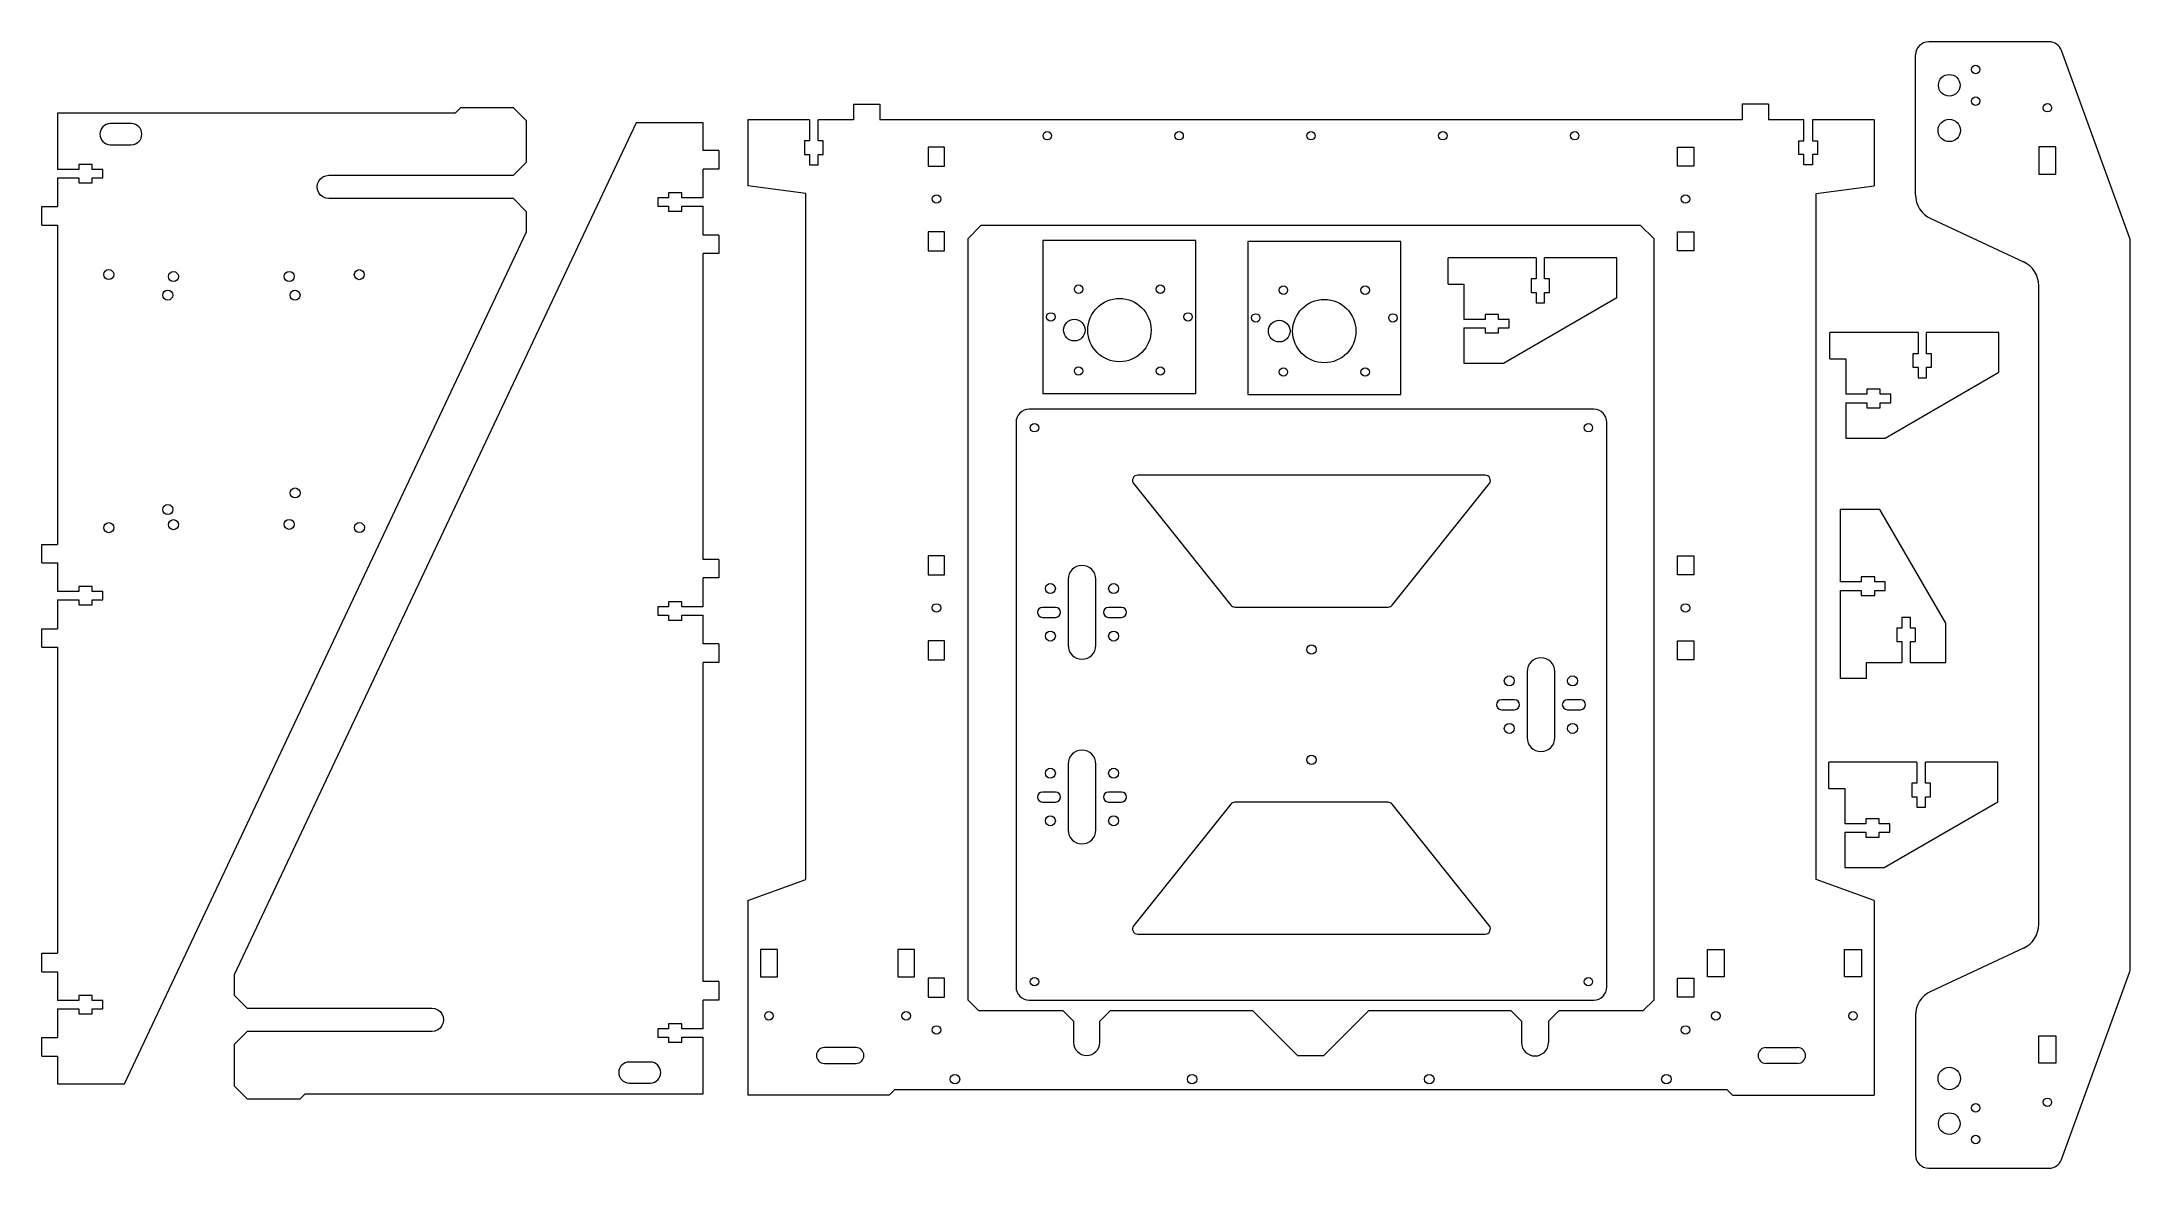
# Model space of a CAD drawing. Header units: millimetres. Extents: x -409 to 383, y 59 to 486.
import ezdxf

# ---------------------------------------------------------------- set-up
doc = ezdxf.new("R2010")
doc.units = ezdxf.units.MM

msp = doc.modelspace()

# ---------------------------------------------------------------- linework, layer by layer
at = {"color": 7, "linetype": 'Continuous', "lineweight": 5}
for p, q in [((352.38, 486.22), (306.78, 486.22)), ((301.78, 428.25), (301.78, 481.22)), ((382.88, 412.05), (357.08, 482.93)), ((-249.83, 461.2), (-251.83, 459.2)), ((-229.83, 461.2), (-249.83, 461.2)), ((-224.83, 456.2), (-229.83, 461.2)), ((-100.92, 462.62), (-100.92, 456.62)), ((-100.92, 462.62), (-90.92, 462.62)), ((-90.92, 462.62), (-90.92, 456.62)), ((236.08, 462.62), (236.08, 456.62)), ((246.08, 462.62), (236.08, 462.62)), ((246.08, 462.62), (246.08, 456.62)), ((-251.83, 459.2), (-402.62, 459.2)), ((-402.62, 459.2), (-402.62, 437.82)), ((-374.63, 455.2), (-382.69, 455.2)), ((-183.32, 455.46), (-335.71, 132.48)), ((-224.83, 440.6), (-224.83, 456.2)), ((-157.92, 455.46), (-183.32, 455.46)), ((-157.92, 444.96), (-157.92, 455.46)), ((-140.92, 456.62), (-140.92, 431.62)), ((-117.52, 456.62), (-140.92, 456.62)), ((-117.52, 456.62), (-117.52, 448.62)), ((-100.92, 456.62), (-114.32, 456.62)), ((-114.32, 448.62), (-114.32, 456.62)), ((236.08, 456.62), (-90.92, 456.62)), ((259.48, 456.62), (246.08, 456.62)), ((259.48, 448.62), (259.48, 456.62)), ((262.68, 456.62), (262.68, 448.62)), ((286.08, 456.62), (262.68, 456.62)), ((286.08, 456.62), (286.08, 431.62)), ((-382.69, 447.2), (-374.68, 447.2)), ((-151.92, 444.96), (-157.92, 444.96)), ((-151.92, 444.96), (-151.92, 437.96)), ((-117.52, 448.62), (-119.42, 448.62)), ((-119.42, 448.62), (-119.42, 443.52)), ((-119.42, 443.52), (-117.52, 443.52)), ((-117.52, 443.52), (-117.52, 439.52)), ((-112.42, 448.62), (-114.32, 448.62)), ((-114.32, 439.52), (-114.32, 443.52)), ((-114.32, 443.52), (-112.42, 443.52)), ((-112.42, 443.52), (-112.42, 448.62)), ((-66.32, 446.22), (-72.52, 446.22)), ((-72.52, 446.22), (-72.52, 439.02)), ((-66.32, 439.02), (-66.32, 446.22)), ((211.48, 439.02), (211.48, 446.22)), ((211.48, 446.22), (217.68, 446.22)), ((217.68, 446.22), (217.68, 439.02)), ((257.58, 448.62), (259.48, 448.62)), ((257.58, 443.52), (257.58, 448.62)), ((259.48, 443.52), (257.58, 443.52)), ((259.48, 439.52), (259.48, 443.52)), ((262.68, 448.62), (264.58, 448.62)), ((262.68, 443.52), (262.68, 439.52)), ((264.58, 443.52), (262.68, 443.52)), ((264.58, 448.62), (264.58, 443.52)), ((354.98, 446.42), (348.58, 446.42)), ((348.58, 446.42), (348.58, 436.02)), ((354.98, 436.02), (354.98, 446.42)), ((-394.62, 437.82), (-402.62, 437.82)), ((-389.52, 439.72), (-394.62, 439.72)), ((-394.62, 439.72), (-394.62, 437.82)), ((-389.52, 437.82), (-389.52, 439.72)), ((-385.52, 437.82), (-389.52, 437.82)), ((-385.52, 434.62), (-385.52, 437.82)), ((-300.97, 435.45), (-299.83, 435.6)), ((-299.83, 435.6), (-229.83, 435.6)), ((-229.83, 435.6), (-224.83, 440.6)), ((-151.92, 437.96), (-157.92, 437.96)), ((-157.92, 427.06), (-157.92, 437.96)), ((-117.52, 439.52), (-114.32, 439.52)), ((-72.52, 439.02), (-66.32, 439.02)), ((217.68, 439.02), (211.48, 439.02)), ((262.68, 439.52), (259.48, 439.52)), ((348.58, 436.02), (354.98, 436.02)), ((-402.62, 434.62), (-402.62, 423.72)), ((-402.62, 434.62), (-394.62, 434.62)), ((-394.62, 434.62), (-394.62, 432.72)), ((-394.62, 432.72), (-389.52, 432.72)), ((-389.52, 434.62), (-385.52, 434.62)), ((-389.52, 432.72), (-389.52, 434.62)), ((-304.23, 431.2), (-304.08, 432.34)), ((-304.08, 430.06), (-304.23, 431.2)), ((-304.08, 432.34), (-303.64, 433.4)), ((-303.64, 429), (-304.08, 430.06)), ((-303.64, 433.4), (-302.94, 434.31)), ((-302.94, 428.09), (-303.64, 429)), ((-302.94, 434.31), (-302.03, 435.01)), ((-302.03, 427.39), (-302.94, 428.09)), ((-302.03, 435.01), (-300.97, 435.45)), ((-165.92, 428.96), (-171.02, 428.96)), ((-171.02, 428.96), (-171.02, 427.06)), ((-165.92, 427.06), (-165.92, 428.96)), ((-118.92, 428.68), (-140.92, 431.62)), ((-118.92, 168.68), (-118.92, 428.68)), ((264.08, 428.68), (286.08, 431.62)), ((264.08, 168.68), (264.08, 428.68)), ((-408.62, 416.72), (-408.62, 423.72)), ((-408.62, 423.72), (-402.62, 423.72)), ((-300.97, 426.95), (-302.03, 427.39)), ((-299.83, 426.8), (-300.97, 426.95)), ((-229.83, 426.8), (-299.83, 426.8)), ((-224.83, 421.8), (-229.83, 426.8)), ((-224.83, 414.2), (-224.83, 421.8)), ((-171.02, 427.06), (-175.02, 427.06)), ((-175.02, 427.06), (-175.02, 423.86)), ((-175.02, 423.86), (-171.02, 423.86)), ((-171.02, 423.86), (-171.02, 421.96)), ((-171.02, 421.96), (-165.92, 421.96)), ((-157.92, 427.06), (-165.92, 427.06)), ((-165.92, 421.96), (-165.92, 423.86)), ((-165.92, 423.86), (-157.92, 423.86)), ((-157.92, 412.96), (-157.92, 423.86)), ((-408.62, 416.72), (-402.62, 416.72)), ((-402.62, 416.72), (-402.62, 295.68)), ((-377.22, 91.22), (-224.83, 414.2)), ((-151.92, 412.96), (-157.92, 412.96)), ((-151.92, 412.96), (-151.92, 405.96)), ((-66.32, 414.22), (-72.52, 414.22)), ((-72.52, 414.22), (-72.52, 407.02)), ((-66.32, 407.02), (-66.32, 414.22)), ((-57.42, 411.66), (-52.42, 416.65)), ((-52.42, 416.65), (197.34, 416.65)), ((197.34, 416.65), (202.58, 411.66)), ((211.48, 414.22), (217.68, 414.22)), ((211.48, 407.02), (211.48, 414.22)), ((217.68, 414.22), (217.68, 407.02)), ((307.55, 419.19), (342.71, 402.79)), ((-151.92, 405.96), (-157.92, 405.96)), ((-157.92, 289.96), (-157.92, 405.96)), ((-72.52, 407.02), (-66.32, 407.02)), ((-57.42, 122.97), (-57.42, 411.66)), ((28.96, 410.92), (-29.04, 410.92)), ((-29.04, 410.92), (-29.04, 352.92)), ((28.96, 352.92), (28.96, 410.92)), ((48.63, 410.54), (48.63, 352.54)), ((106.63, 410.54), (48.63, 410.54)), ((106.63, 352.54), (106.63, 410.54)), ((124.56, 394.33), (124.56, 404.33)), ((157.96, 404.33), (124.56, 404.33)), ((157.96, 404.33), (157.96, 396.33)), ((161.16, 396.33), (161.16, 404.33)), ((188.56, 404.33), (161.16, 404.33)), ((188.56, 389.33), (188.56, 404.33)), ((202.58, 411.66), (202.58, 122.97)), ((217.68, 407.02), (211.48, 407.02)), ((383.18, 135.1), (383.18, 410.34)), ((157.96, 396.33), (156.06, 396.33)), ((156.06, 396.33), (156.06, 391.23)), ((163.06, 396.33), (161.16, 396.33)), ((163.06, 391.23), (163.06, 396.33)), ((124.56, 394.33), (130.56, 394.33)), ((130.56, 394.33), (130.56, 380.93)), ((145.56, 364.33), (188.56, 389.33)), ((156.06, 391.23), (157.96, 391.23)), ((157.96, 391.23), (157.96, 387.23)), ((161.16, 387.23), (161.16, 391.23)), ((161.16, 391.23), (163.06, 391.23)), ((348.48, 151.7), (348.48, 393.73)), ((138.56, 380.93), (130.56, 380.93)), ((143.66, 382.83), (138.56, 382.83)), ((138.56, 382.83), (138.56, 380.93)), ((143.66, 380.93), (143.66, 382.83)), ((147.66, 380.93), (143.66, 380.93)), ((147.66, 377.73), (147.66, 380.93)), ((157.96, 387.23), (161.16, 387.23)), ((130.56, 377.73), (130.56, 364.33)), ((130.56, 377.73), (138.56, 377.73)), ((138.56, 377.73), (138.56, 375.83)), ((138.56, 375.83), (143.66, 375.83)), ((143.66, 377.73), (147.66, 377.73)), ((143.66, 375.83), (143.66, 377.73)), ((269.32, 365.98), (269.32, 375.98)), ((302.72, 375.98), (269.32, 375.98)), ((302.72, 375.98), (302.72, 367.98)), ((305.92, 367.98), (305.92, 375.98)), ((333.32, 375.98), (305.92, 375.98)), ((333.32, 360.98), (333.32, 375.98)), ((130.56, 364.33), (145.56, 364.33)), ((269.32, 365.98), (275.32, 365.98)), ((275.32, 365.98), (275.32, 352.58)), ((302.72, 367.98), (300.82, 367.98)), ((300.82, 367.98), (300.82, 362.88)), ((307.82, 367.98), (305.92, 367.98)), ((307.82, 362.88), (307.82, 367.98)), ((290.32, 335.98), (333.32, 360.98)), ((300.82, 362.88), (302.72, 362.88)), ((302.72, 362.88), (302.72, 358.88)), ((302.72, 358.88), (305.92, 358.88)), ((305.92, 358.88), (305.92, 362.88)), ((305.92, 362.88), (307.82, 362.88)), ((-29.04, 352.92), (28.96, 352.92)), ((48.63, 352.54), (106.63, 352.54)), ((283.32, 352.58), (275.32, 352.58)), ((275.32, 349.38), (275.32, 335.98)), ((275.32, 349.38), (283.32, 349.38)), ((288.42, 354.48), (283.32, 354.48)), ((283.32, 354.48), (283.32, 352.58)), ((283.32, 349.38), (283.32, 347.48)), ((288.42, 352.58), (288.42, 354.48)), ((292.42, 352.58), (288.42, 352.58)), ((288.42, 347.48), (288.42, 349.38)), ((288.42, 349.38), (292.42, 349.38)), ((292.42, 349.38), (292.42, 352.58)), ((-39.24, 341.93), (-39.24, 127.93)), ((179.76, 346.93), (-34.24, 346.93)), ((184.76, 127.93), (184.76, 341.93)), ((283.32, 347.48), (288.42, 347.48)), ((275.32, 335.98), (290.32, 335.98)), ((5.36, 318.68), (42.16, 272.68)), ((138.6, 321.93), (6.92, 321.93)), ((103.36, 272.68), (140.16, 318.68)), ((288.21, 308.87), (273.21, 308.87)), ((273.21, 308.87), (273.21, 281.47)), ((313.21, 265.87), (288.21, 308.87)), ((-408.62, 288.68), (-408.62, 295.68)), ((-408.62, 295.68), (-402.62, 295.68)), ((-408.62, 288.68), (-402.62, 288.68)), ((-402.62, 288.68), (-402.62, 277.82)), ((-151.92, 289.96), (-157.92, 289.96)), ((-151.92, 289.96), (-151.92, 282.96)), ((-66.32, 291.32), (-72.52, 291.32)), ((-72.52, 291.32), (-72.52, 284.12)), ((-66.32, 284.12), (-66.32, 291.32)), ((211.48, 284.12), (211.48, 291.32)), ((211.48, 291.32), (217.68, 291.32)), ((217.68, 291.32), (217.68, 284.12)), ((-394.62, 277.82), (-402.62, 277.82)), ((-389.52, 279.72), (-394.62, 279.72)), ((-394.62, 279.72), (-394.62, 277.82)), ((-389.52, 277.82), (-389.52, 279.72)), ((-385.52, 277.82), (-389.52, 277.82)), ((-385.52, 274.62), (-385.52, 277.82)), ((-151.92, 282.96), (-157.92, 282.96)), ((-157.92, 272.06), (-157.92, 282.96)), ((-72.52, 284.12), (-66.32, 284.12)), ((-19.49, 282.43), (-19.49, 257.43)), ((-8.99, 257.43), (-8.99, 282.43)), ((217.68, 284.12), (211.48, 284.12)), ((281.21, 281.47), (273.21, 281.47)), ((273.21, 278.27), (273.21, 244.87)), ((273.21, 278.27), (281.21, 278.27)), ((281.21, 283.37), (281.21, 281.47)), ((286.31, 283.37), (281.21, 283.37)), ((281.21, 278.27), (281.21, 276.37)), ((286.31, 281.47), (286.31, 283.37)), ((290.31, 281.47), (286.31, 281.47)), ((286.31, 276.37), (286.31, 278.27)), ((286.31, 278.27), (290.31, 278.27)), ((290.31, 278.27), (290.31, 281.47)), ((-402.62, 274.62), (-402.62, 263.68)), ((-402.62, 274.62), (-394.62, 274.62)), ((-394.62, 274.62), (-394.62, 272.72)), ((-394.62, 272.72), (-389.52, 272.72)), ((-389.52, 274.62), (-385.52, 274.62)), ((-389.52, 272.72), (-389.52, 274.62)), ((-171.02, 272.06), (-175.02, 272.06)), ((-175.02, 272.06), (-175.02, 268.86)), ((-165.92, 273.96), (-171.02, 273.96)), ((-171.02, 273.96), (-171.02, 272.06)), ((-165.92, 272.06), (-165.92, 273.96)), ((-157.92, 272.06), (-165.92, 272.06)), ((-24.24, 271.83), (-29.24, 271.83)), ((0.76, 271.83), (-4.24, 271.83)), ((43.72, 271.93), (101.8, 271.93)), ((281.21, 276.37), (286.31, 276.37)), ((-408.62, 256.68), (-408.62, 263.68)), ((-408.62, 263.68), (-402.62, 263.68)), ((-175.02, 268.86), (-171.02, 268.86)), ((-171.02, 268.86), (-171.02, 266.96)), ((-171.02, 266.96), (-165.92, 266.96)), ((-165.92, 266.96), (-165.92, 268.86)), ((-165.92, 268.86), (-157.92, 268.86)), ((-157.92, 257.96), (-157.92, 268.86)), ((-29.24, 268.03), (-24.24, 268.03)), ((-4.24, 268.03), (0.76, 268.03)), ((296.61, 263.97), (294.71, 263.97)), ((294.71, 263.97), (294.71, 258.87)), ((299.81, 267.97), (296.61, 267.97)), ((296.61, 267.97), (296.61, 263.97)), ((299.81, 263.97), (299.81, 267.97)), ((301.71, 263.97), (299.81, 263.97)), ((301.71, 258.87), (301.71, 263.97)), ((313.21, 250.87), (313.21, 265.87)), ((-408.62, 256.68), (-402.62, 256.68)), ((-402.62, 256.68), (-402.62, 140.72)), ((-151.92, 257.96), (-157.92, 257.96)), ((-151.92, 257.96), (-151.92, 250.96)), ((-66.32, 259.12), (-72.52, 259.12)), ((-72.52, 259.12), (-72.52, 251.92)), ((-66.32, 251.92), (-66.32, 259.12)), ((211.48, 259.12), (217.68, 259.12)), ((211.48, 251.92), (211.48, 259.12)), ((217.68, 259.12), (217.68, 251.92)), ((294.71, 258.87), (296.61, 258.87)), ((296.61, 258.87), (296.61, 250.87)), ((299.81, 250.87), (299.81, 258.87)), ((299.81, 258.87), (301.71, 258.87)), ((-151.92, 250.96), (-157.92, 250.96)), ((-157.92, 129.96), (-157.92, 250.96)), ((-72.52, 251.92), (-66.32, 251.92)), ((154.51, 247.43), (154.51, 222.43)), ((165.01, 222.43), (165.01, 247.43)), ((217.68, 251.92), (211.48, 251.92)), ((283.21, 250.87), (296.61, 250.87)), ((283.21, 244.87), (283.21, 250.87)), ((299.81, 250.87), (313.21, 250.87)), ((283.21, 244.87), (273.21, 244.87)), ((149.76, 236.83), (144.76, 236.83)), ((144.76, 233.03), (149.76, 233.03)), ((174.76, 236.83), (169.76, 236.83)), ((169.76, 233.03), (174.76, 233.03)), ((-19.49, 212.43), (-19.49, 187.43)), ((-8.99, 187.43), (-8.99, 212.43)), ((302.32, 213.16), (268.92, 213.16)), ((268.92, 203.16), (268.92, 213.16)), ((302.32, 213.16), (302.32, 205.16)), ((305.52, 205.16), (305.52, 213.16)), ((332.92, 213.16), (305.52, 213.16)), ((332.92, 198.16), (332.92, 213.16)), ((-24.24, 201.83), (-29.24, 201.83)), ((-29.24, 198.03), (-24.24, 198.03)), ((0.76, 201.83), (-4.24, 201.83)), ((-4.24, 198.03), (0.76, 198.03)), ((268.92, 203.16), (274.92, 203.16)), ((274.92, 203.16), (274.92, 189.76)), ((289.92, 173.16), (332.92, 198.16)), ((300.42, 205.16), (300.42, 200.06)), ((302.32, 205.16), (300.42, 205.16)), ((300.42, 200.06), (302.32, 200.06)), ((302.32, 200.06), (302.32, 196.06)), ((307.42, 205.16), (305.52, 205.16)), ((305.52, 200.06), (307.42, 200.06)), ((305.52, 196.06), (305.52, 200.06)), ((307.42, 200.06), (307.42, 205.16)), ((42.16, 197.18), (5.36, 151.18)), ((101.8, 197.93), (43.72, 197.93)), ((140.16, 151.18), (103.36, 197.18)), ((282.92, 191.66), (282.92, 189.76)), ((288.02, 191.66), (282.92, 191.66)), ((288.02, 189.76), (288.02, 191.66)), ((302.32, 196.06), (305.52, 196.06)), ((282.92, 189.76), (274.92, 189.76)), ((274.92, 186.56), (282.92, 186.56)), ((274.92, 186.56), (274.92, 173.16)), ((282.92, 186.56), (282.92, 184.66)), ((282.92, 184.66), (288.02, 184.66)), ((292.02, 189.76), (288.02, 189.76)), ((288.02, 186.56), (292.02, 186.56)), ((288.02, 184.66), (288.02, 186.56)), ((292.02, 186.56), (292.02, 189.76)), ((-140.92, 160.67), (-118.92, 168.68)), ((286.08, 160.67), (264.08, 168.68)), ((274.92, 173.16), (289.92, 173.16)), ((-140.92, 160.67), (-140.92, 86.97)), ((286.08, 160.67), (286.08, 86.97)), ((6.92, 147.93), (138.6, 147.93)), ((342.71, 142.64), (307.55, 126.25)), ((-408.62, 133.72), (-408.62, 140.72)), ((-408.62, 140.72), (-402.62, 140.72)), ((-136.12, 142.17), (-136.12, 131.77)), ((-129.72, 142.17), (-136.12, 142.17)), ((-129.72, 131.77), (-129.72, 142.17)), ((-77.72, 142.17), (-84.12, 142.17)), ((-84.12, 142.17), (-84.12, 131.77)), ((-77.72, 131.77), (-77.72, 142.17)), ((222.88, 142.17), (229.28, 142.17)), ((222.88, 131.77), (222.88, 142.17)), ((229.28, 142.17), (229.28, 131.77)), ((274.88, 142.17), (281.28, 142.17)), ((274.88, 131.77), (274.88, 142.17)), ((281.28, 142.17), (281.28, 131.77)), ((-408.62, 133.72), (-402.62, 133.72)), ((-402.62, 133.72), (-402.62, 122.82)), ((-335.71, 132.48), (-335.71, 124.88)), ((-151.92, 129.96), (-157.92, 129.96)), ((-151.92, 129.96), (-151.92, 122.96)), ((-136.12, 131.77), (-129.72, 131.77)), ((-84.12, 131.77), (-77.72, 131.77)), ((-66.32, 131.22), (-72.52, 131.22)), ((-72.52, 131.22), (-72.52, 124.02)), ((-66.32, 124.02), (-66.32, 131.22)), ((211.48, 131.22), (217.68, 131.22)), ((211.48, 124.02), (211.48, 131.22)), ((217.68, 131.22), (217.68, 124.02)), ((229.28, 131.77), (222.88, 131.77)), ((281.28, 131.77), (274.88, 131.77)), ((357.08, 62.51), (382.88, 133.39)), ((-394.62, 122.82), (-402.62, 122.82)), ((-402.62, 119.62), (-402.62, 108.72)), ((-402.62, 119.62), (-394.62, 119.62)), ((-389.52, 124.72), (-394.62, 124.72)), ((-394.62, 124.72), (-394.62, 122.82)), ((-394.62, 119.62), (-394.62, 117.72)), ((-389.52, 122.82), (-389.52, 124.72)), ((-385.52, 122.82), (-389.52, 122.82)), ((-389.52, 117.72), (-389.52, 119.62)), ((-389.52, 119.62), (-385.52, 119.62)), ((-385.52, 119.62), (-385.52, 122.82)), ((-335.71, 124.88), (-330.71, 119.88)), ((-330.71, 119.88), (-260.72, 119.88)), ((-260.72, 119.88), (-259.58, 119.73)), ((-259.58, 119.73), (-258.52, 119.29)), ((-258.52, 119.29), (-257.6, 118.59)), ((-151.92, 122.96), (-157.92, 122.96)), ((-157.92, 112.06), (-157.92, 122.96)), ((-72.52, 124.02), (-66.32, 124.02)), ((-53.42, 118.97), (-57.42, 122.97)), ((-53.42, 118.97), (-21.45, 118.97)), ((-34.24, 122.93), (179.76, 122.93)), ((-17.45, 114.97), (-21.45, 118.97)), ((-3.46, 118.97), (-7.46, 114.97)), ((-3.46, 118.97), (50.45, 118.97)), ((67.46, 101.96), (50.45, 118.97)), ((77.45, 101.96), (94.47, 118.97)), ((94.47, 118.97), (148.38, 118.97)), ((152.38, 114.97), (148.38, 118.97)), ((166.62, 118.97), (162.62, 114.97)), ((166.62, 118.97), (198.58, 118.97)), ((202.58, 122.97), (198.58, 118.97)), ((217.68, 124.02), (211.48, 124.02)), ((-394.62, 117.72), (-389.52, 117.72)), ((-330.71, 111.07), (-335.71, 106.07)), ((-260.72, 111.07), (-330.71, 111.07)), ((-259.58, 111.22), (-260.72, 111.07)), ((-258.52, 111.66), (-259.58, 111.22)), ((-257.6, 112.36), (-258.52, 111.66)), ((-257.6, 118.59), (-256.91, 117.68)), ((-256.91, 113.27), (-257.6, 112.36)), ((-256.91, 117.68), (-256.47, 116.62)), ((-256.47, 114.33), (-256.91, 113.27)), ((-256.47, 116.62), (-256.32, 115.48)), ((-256.32, 115.48), (-256.47, 114.33)), ((-171.02, 112.06), (-175.02, 112.06)), ((-175.02, 112.06), (-175.02, 108.86)), ((-165.92, 113.96), (-171.02, 113.96)), ((-171.02, 113.96), (-171.02, 112.06)), ((-165.92, 112.06), (-165.92, 113.96)), ((-157.92, 112.06), (-165.92, 112.06)), ((-17.45, 114.97), (-17.45, 106.89)), ((-7.46, 106.89), (-7.46, 114.97)), ((152.38, 114.97), (152.38, 106.89)), ((162.62, 114.97), (162.62, 106.89)), ((301.78, 117.19), (301.78, 64.22)), ((-408.62, 101.72), (-408.62, 108.72)), ((-408.62, 108.72), (-402.62, 108.72)), ((-335.71, 106.07), (-335.71, 90.47)), ((-175.02, 108.86), (-171.02, 108.86)), ((-171.02, 108.86), (-171.02, 106.96)), ((-171.02, 106.96), (-165.92, 106.96)), ((-165.92, 106.96), (-165.92, 108.86)), ((-165.92, 108.86), (-157.92, 108.86)), ((-157.92, 87.47), (-157.92, 108.86)), ((-99.92, 104.97), (-111.92, 104.97)), ((245.08, 104.97), (257.08, 104.97)), ((348.58, 109.42), (354.98, 109.42)), ((348.58, 99.02), (348.58, 109.42)), ((354.98, 109.42), (354.98, 99.02)), ((-408.62, 101.72), (-402.62, 101.72)), ((-402.62, 101.72), (-402.62, 91.22)), ((-177.86, 99.47), (-185.87, 99.47)), ((-111.92, 98.97), (-99.92, 98.97)), ((67.46, 101.96), (77.45, 101.96)), ((257.08, 98.97), (245.08, 98.97)), ((354.98, 99.02), (348.58, 99.02)), ((-402.62, 91.22), (-377.22, 91.22)), ((-335.71, 90.47), (-330.71, 85.47)), ((-310.71, 85.47), (-308.71, 87.47)), ((-308.71, 87.47), (-157.92, 87.47)), ((-185.92, 91.47), (-177.86, 91.47)), ((-85.33, 88.97), (-87.33, 86.97)), ((230.36, 88.97), (-85.33, 88.97)), ((232.36, 86.97), (230.36, 88.97)), ((-330.71, 85.47), (-310.71, 85.47)), ((-87.33, 86.97), (-140.92, 86.97)), ((232.36, 86.97), (286.08, 86.97)), ((306.78, 59.22), (352.38, 59.22))]:
    msp.add_line(p, q, dxfattribs=at)
for centre, radius in [((324.58, 475.72), 1.6), ((314.58, 469.72), 4.1), ((324.58, 463.72), 1.6), ((351.78, 461.22), 1.6), ((-27.42, 450.62), 1.6), ((22.58, 450.62), 1.6), ((72.58, 450.62), 1.6), ((122.58, 450.62), 1.6), ((172.58, 450.62), 1.6), ((314.58, 452.62), 4.25), ((-69.42, 426.62), 1.6), ((214.58, 426.62), 1.6), ((-383.22, 397.98), 1.9), ((-358.72, 397.21), 1.9), ((-314.79, 397.23), 1.9), ((-288.23, 397.94), 1.9), ((-360.86, 390.2), 1.9), ((-312.6, 390.13), 1.9), ((-15.54, 392.42), 1.6), ((-0.04, 376.92), 12), ((15.46, 392.42), 1.6), ((62.13, 392.04), 1.6), ((77.63, 376.54), 12), ((93.13, 392.04), 1.6), ((-26.04, 381.92), 1.6), ((-17.14, 376.92), 4.1), ((25.96, 381.92), 1.6), ((51.63, 381.54), 1.6), ((60.53, 376.54), 4.1), ((103.63, 381.54), 1.6), ((-15.54, 361.42), 1.6), ((15.46, 361.42), 1.6), ((62.13, 361.04), 1.6), ((93.13, 361.04), 1.6), ((-32.24, 339.93), 1.6), ((177.76, 339.93), 1.6), ((-312.57, 315.18), 1.9), ((-360.83, 308.88), 1.9), ((-383.19, 302.03), 1.9), ((-358.69, 303.17), 1.9), ((-314.83, 303.29), 1.9), ((-288.18, 302.07), 1.9), ((-26.24, 278.93), 1.9), ((-2.24, 278.93), 1.9), ((-69.42, 271.62), 1.6), ((214.58, 271.62), 1.6), ((-26.24, 260.93), 1.9), ((-2.24, 260.93), 1.9), ((72.76, 255.83), 1.75), ((147.76, 243.93), 1.9), ((171.76, 243.93), 1.9), ((147.76, 225.93), 1.9), ((171.76, 225.93), 1.9), ((72.76, 214.03), 1.75), ((-26.24, 208.93), 1.9), ((-2.24, 208.93), 1.9), ((-26.24, 190.93), 1.9), ((-2.24, 190.93), 1.9), ((-32.24, 129.93), 1.6), ((177.76, 129.93), 1.6), ((-132.92, 116.97), 1.6), ((-80.92, 116.97), 1.6), ((-69.42, 111.62), 1.6), ((214.58, 111.62), 1.6), ((226.08, 116.97), 1.6), ((278.08, 116.97), 1.6), ((314.58, 93.22), 4.25), ((-62.41, 92.97), 1.8), ((27.5, 92.97), 1.8), ((117.42, 92.97), 1.8), ((207.33, 92.97), 1.8), ((314.58, 76.12), 4.1), ((324.58, 82.12), 1.6), ((351.78, 84.22), 1.6), ((324.58, 70.12), 1.6)]:
    msp.add_circle(centre, radius, dxfattribs=at)
for centre, radius, start, end in [((306.78, 481.22), 5, 90, 180), ((352.38, 481.22), 5, 20, 90), ((-382.58, 451.2), 4, 91.51625, 268.48375), ((-374.68, 451.2), 4, 270, 89.2647), ((311.78, 428.25), 10, 180, 245), ((378.18, 410.34), 5, 0, 20), ((338.48, 393.73), 10, 0, 65), ((-34.24, 341.93), 5, 90, 180), ((179.76, 341.93), 5, 0, 90), ((6.92, 319.93), 2, 90, 218.65981), ((138.6, 319.93), 2, 321.34019, 90), ((-14.24, 282.43), 5.25, 0, 180), ((-29.24, 269.93), 1.9, 90, 270), ((-24.24, 269.93), 1.9, 270, 90), ((-4.24, 269.93), 1.9, 90, 270), ((0.76, 269.93), 1.9, 270, 90), ((43.72, 273.93), 2, 218.65981, 270), ((101.8, 273.93), 2, 270, 321.34019), ((-14.24, 257.43), 5.25, 180, 0), ((159.76, 247.43), 5.25, 0, 180), ((144.76, 234.93), 1.9, 90, 270), ((149.76, 234.93), 1.9, 270, 90), ((169.76, 234.93), 1.9, 90, 270), ((174.76, 234.93), 1.9, 270, 90), ((159.76, 222.43), 5.25, 180, 0), ((-14.24, 212.43), 5.25, 0, 180), ((-29.24, 199.93), 1.9, 90, 270), ((-24.24, 199.93), 1.9, 270, 90), ((-4.24, 199.93), 1.9, 90, 270), ((0.76, 199.93), 1.9, 270, 90), ((43.72, 195.93), 2, 90, 141.34019), ((101.8, 195.93), 2, 38.65981, 90), ((-14.24, 187.43), 5.25, 180, 0), ((6.92, 149.93), 2, 141.34019, 270), ((138.6, 149.93), 2, 270, 38.65981), ((338.48, 151.7), 10, 295, 0), ((378.18, 135.1), 5, 340, 360), ((-34.24, 127.93), 5, 180, 270), ((179.76, 127.93), 5, 270, 0), ((311.78, 117.19), 10, 115, 180), ((-111.92, 101.97), 3, 90, 270), ((-99.92, 101.97), 3, 270, 90), ((-12.46, 106.99), 5, 181.15825, 358.84175), ((157.5, 106.89), 5.12, 180, 0), ((245.08, 101.97), 3, 90, 270), ((257.08, 101.97), 3, 270, 90), ((-185.87, 95.47), 4, 90, 269.2647), ((-177.96, 95.47), 4, 271.51625, 88.48375), ((306.78, 64.22), 5, 180, 270), ((352.38, 64.22), 5, 270, 340)]:
    msp.add_arc(centre, radius, start, end, dxfattribs=at)

doc.saveas('drawing.dxf')
